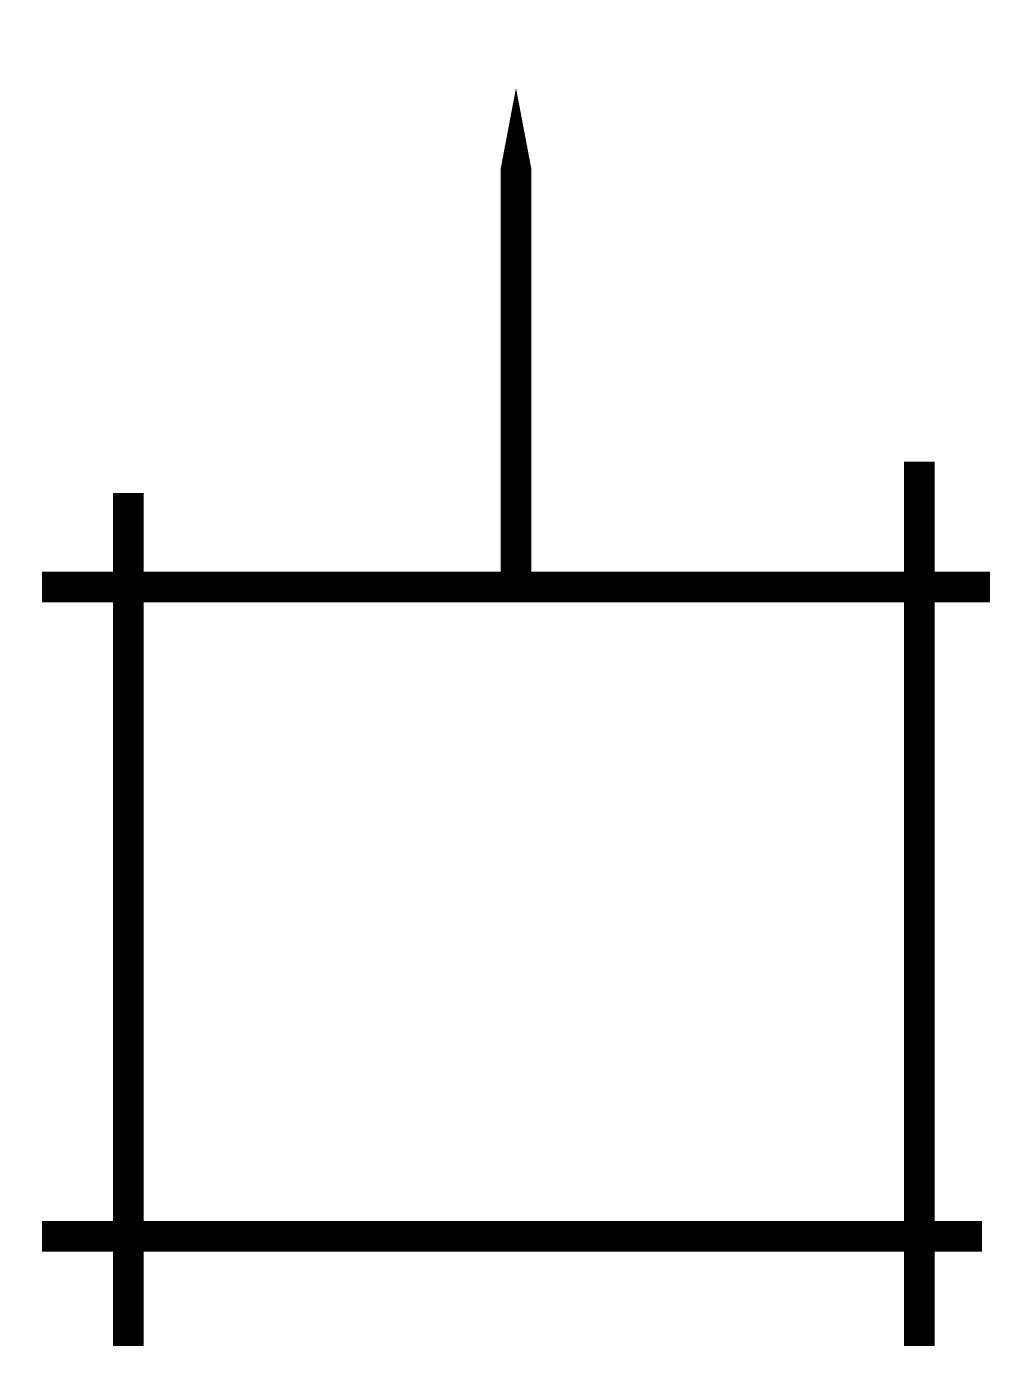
# Model space of a CAD drawing. Extents: x -0.01 to 3.19, y -0.05 to 4.3.
import ezdxf

# ---------------------------------------------------------------- set-up
doc = ezdxf.new("R2010")
doc.units = 0
doc.header["$MEASUREMENT"] = 0
doc.layers.get('0').update_dxf_attribs({"linetype": 'CONTINUOUS'})

msp = doc.modelspace()

# ---------------------------------------------------------------- linework, layer by layer
msp.add_lwpolyline([(1.5911, 2.472, 0.1, 0.1, 0), (1.5911, 3.0472, 0.4, 0, 0), (1.5911, 4.0999, 0, 0, 0)], format="xyseb")
at = {"const_width": 0.1}
for points in [[(2.9074, 2.8804), (2.9074, -0.0042)], [(0.3259, 2.7783), (0.3259, -0.0042)], [(0.0448, 2.472), (3.1374, 2.472)], [(0.0448, 0.3532), (3.1118, 0.3532)]]:
    msp.add_lwpolyline(points, dxfattribs=at)

doc.saveas('drawing.dxf')
